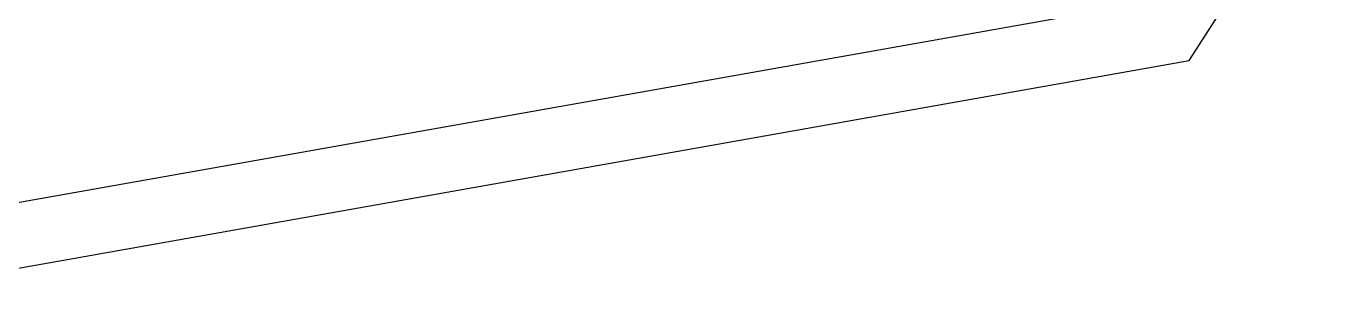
# Model space of a CAD drawing. Header units: millimetres. Extents: x 0 to 8967983, y -224399 to 13801.
# Drawn here: x 71379.33 to 71406.33, y -193471.37 to -193465.54 of the extents above; entities that cross this region are included whole.
import ezdxf

# ---------------------------------------------------------------- set-up
doc = ezdxf.new("R2010")
doc.units = ezdxf.units.MM
doc.header["$LTSCALE"] = 10
doc.layers.add('Архитектура', color=251, linetype='Continuous')

msp = doc.modelspace()

# ---------------------------------------------------------------- linework, layer by layer
at = {"layer": 'Архитектура', "lineweight": 25, "transparency": 33554684}
msp.add_lwpolyline([(71343.27, -193476.911), (71403.395, -193466.255), (71404.559, -193464.439), (71402.197, -193451.113), (71401.435, -193451.001), (71400.307, -193454.42), (71400.576, -193455.239), (71401.869, -193456.248), (71402.827, -193461.65), (71402.509, -193461.954), (71400.108, -193462.38), (71399.932, -193462.782), (71400.06, -193463.503), (71400.342, -193463.7), (71402.743, -193463.275), (71403.167, -193463.571), (71403.359, -193464.652), (71403.041, -193464.956), (71343.156, -193475.569)], dxfattribs=at)
msp.add_lwpolyline([(71343.27, -193476.911), (71403.395, -193466.255), (71404.559, -193464.439), (71402.197, -193451.113), (71401.435, -193451.001), (71400.307, -193454.42), (71400.576, -193455.239), (71401.869, -193456.248), (71402.827, -193461.65), (71402.509, -193461.954), (71400.108, -193462.38), (71399.932, -193462.782), (71400.06, -193463.503), (71400.342, -193463.7), (71402.743, -193463.275), (71403.167, -193463.571), (71403.359, -193464.652), (71403.041, -193464.956), (71343.156, -193475.569)], dxfattribs=at)
msp.add_lwpolyline([(71343.27, -193476.911), (71403.395, -193466.255), (71404.559, -193464.439), (71402.197, -193451.113), (71401.435, -193451.001), (71400.307, -193454.42), (71400.576, -193455.239), (71401.869, -193456.248), (71402.827, -193461.65), (71402.509, -193461.954), (71400.108, -193462.38), (71399.932, -193462.782), (71400.06, -193463.503), (71400.342, -193463.7), (71402.743, -193463.275), (71403.167, -193463.571), (71403.359, -193464.652), (71403.041, -193464.956), (71343.156, -193475.569)], dxfattribs=at)
msp.add_lwpolyline([(71343.27, -193476.911), (71403.395, -193466.255), (71404.559, -193464.439), (71402.197, -193451.113), (71401.435, -193451.001), (71400.307, -193454.42), (71400.576, -193455.239), (71401.869, -193456.248), (71402.827, -193461.65), (71402.509, -193461.954), (71400.108, -193462.38), (71399.932, -193462.782), (71400.06, -193463.503), (71400.342, -193463.7), (71402.743, -193463.275), (71403.167, -193463.571), (71403.359, -193464.652), (71403.041, -193464.956), (71343.156, -193475.569)], dxfattribs=at)
msp.add_lwpolyline([(71343.27, -193476.911), (71403.395, -193466.255), (71404.559, -193464.439), (71402.197, -193451.113), (71401.435, -193451.001), (71400.307, -193454.42), (71400.576, -193455.239), (71401.869, -193456.248), (71402.827, -193461.65), (71402.509, -193461.954), (71400.108, -193462.38), (71399.932, -193462.782), (71400.06, -193463.503), (71400.342, -193463.7), (71402.743, -193463.275), (71403.167, -193463.571), (71403.359, -193464.652), (71403.041, -193464.956), (71343.156, -193475.569)], dxfattribs=at)
msp.add_lwpolyline([(71343.27, -193476.911), (71403.395, -193466.255), (71404.559, -193464.439), (71402.197, -193451.113), (71401.435, -193451.001), (71400.307, -193454.42), (71400.576, -193455.239), (71401.869, -193456.248), (71402.827, -193461.65), (71402.509, -193461.954), (71400.108, -193462.38), (71399.932, -193462.782), (71400.06, -193463.503), (71400.342, -193463.7), (71402.743, -193463.275), (71403.167, -193463.571), (71403.359, -193464.652), (71403.041, -193464.956), (71343.156, -193475.569)], dxfattribs=at)
msp.add_lwpolyline([(71343.27, -193476.911), (71403.395, -193466.255), (71404.559, -193464.439), (71402.197, -193451.113), (71401.435, -193451.001), (71400.307, -193454.42), (71400.576, -193455.239), (71401.869, -193456.248), (71402.827, -193461.65), (71402.509, -193461.954), (71400.108, -193462.38), (71399.932, -193462.782), (71400.06, -193463.503), (71400.342, -193463.7), (71402.743, -193463.275), (71403.167, -193463.571), (71403.359, -193464.652), (71403.041, -193464.956), (71343.156, -193475.569)], dxfattribs=at)
msp.add_lwpolyline([(71343.27, -193476.911), (71403.395, -193466.255), (71404.559, -193464.439), (71402.197, -193451.113), (71401.435, -193451.001), (71400.307, -193454.42), (71400.576, -193455.239), (71401.869, -193456.248), (71402.827, -193461.65), (71402.509, -193461.954), (71400.108, -193462.38), (71399.932, -193462.782), (71400.06, -193463.503), (71400.342, -193463.7), (71402.743, -193463.275), (71403.167, -193463.571), (71403.359, -193464.652), (71403.041, -193464.956), (71343.156, -193475.569)], dxfattribs=at)
msp.add_lwpolyline([(71343.27, -193476.911), (71403.395, -193466.255), (71404.559, -193464.439), (71402.197, -193451.113), (71401.435, -193451.001), (71400.307, -193454.42), (71400.576, -193455.239), (71401.869, -193456.248), (71402.827, -193461.65), (71402.509, -193461.954), (71400.108, -193462.38), (71399.932, -193462.782), (71400.06, -193463.503), (71400.342, -193463.7), (71402.743, -193463.275), (71403.167, -193463.571), (71403.359, -193464.652), (71403.041, -193464.956), (71343.156, -193475.569)], dxfattribs=at)
msp.add_lwpolyline([(71343.27, -193476.911), (71403.395, -193466.255), (71404.559, -193464.439), (71402.197, -193451.113), (71401.435, -193451.001), (71400.307, -193454.42), (71400.576, -193455.239), (71401.869, -193456.248), (71402.827, -193461.65), (71402.509, -193461.954), (71400.108, -193462.38), (71399.932, -193462.782), (71400.06, -193463.503), (71400.342, -193463.7), (71402.743, -193463.275), (71403.167, -193463.571), (71403.359, -193464.652), (71403.041, -193464.956), (71343.156, -193475.569)], dxfattribs=at)
msp.add_lwpolyline([(71343.27, -193476.911), (71403.395, -193466.255), (71404.559, -193464.439), (71402.197, -193451.113), (71401.435, -193451.001), (71400.307, -193454.42), (71400.576, -193455.239), (71401.869, -193456.248), (71402.827, -193461.65), (71402.509, -193461.954), (71400.108, -193462.38), (71399.932, -193462.782), (71400.06, -193463.503), (71400.342, -193463.7), (71402.743, -193463.275), (71403.167, -193463.571), (71403.359, -193464.652), (71403.041, -193464.956), (71343.156, -193475.569)], dxfattribs=at)
msp.add_lwpolyline([(71343.27, -193476.911), (71403.395, -193466.255), (71404.559, -193464.439), (71402.197, -193451.113), (71401.435, -193451.001), (71400.307, -193454.42), (71400.576, -193455.239), (71401.869, -193456.248), (71402.827, -193461.65), (71402.509, -193461.954), (71400.108, -193462.38), (71399.932, -193462.782), (71400.06, -193463.503), (71400.342, -193463.7), (71402.743, -193463.275), (71403.167, -193463.571), (71403.359, -193464.652), (71403.041, -193464.956), (71343.156, -193475.569)], dxfattribs=at)
msp.add_lwpolyline([(71343.27, -193476.911), (71403.395, -193466.255), (71404.559, -193464.439), (71402.197, -193451.113), (71401.435, -193451.001), (71400.307, -193454.42), (71400.576, -193455.239), (71401.869, -193456.248), (71402.827, -193461.65), (71402.509, -193461.954), (71400.108, -193462.38), (71399.932, -193462.782), (71400.06, -193463.503), (71400.342, -193463.7), (71402.743, -193463.275), (71403.167, -193463.571), (71403.359, -193464.652), (71403.041, -193464.956), (71343.156, -193475.569)], dxfattribs=at)
msp.add_lwpolyline([(71343.27, -193476.911), (71403.395, -193466.255), (71404.559, -193464.439), (71402.197, -193451.113), (71401.435, -193451.001), (71400.307, -193454.42), (71400.576, -193455.239), (71401.869, -193456.248), (71402.827, -193461.65), (71402.509, -193461.954), (71400.108, -193462.38), (71399.932, -193462.782), (71400.06, -193463.503), (71400.342, -193463.7), (71402.743, -193463.275), (71403.167, -193463.571), (71403.359, -193464.652), (71403.041, -193464.956), (71343.156, -193475.569)], dxfattribs=at)
msp.add_lwpolyline([(71343.27, -193476.911), (71403.395, -193466.255), (71404.559, -193464.439), (71402.197, -193451.113), (71401.435, -193451.001), (71400.307, -193454.42), (71400.576, -193455.239), (71401.869, -193456.248), (71402.827, -193461.65), (71402.509, -193461.954), (71400.108, -193462.38), (71399.932, -193462.782), (71400.06, -193463.503), (71400.342, -193463.7), (71402.743, -193463.275), (71403.167, -193463.571), (71403.359, -193464.652), (71403.041, -193464.956), (71343.156, -193475.569)], dxfattribs=at)
msp.add_lwpolyline([(71343.27, -193476.911), (71403.395, -193466.255), (71404.559, -193464.439), (71402.197, -193451.113), (71401.435, -193451.001), (71400.307, -193454.42), (71400.576, -193455.239), (71401.869, -193456.248), (71402.827, -193461.65), (71402.509, -193461.954), (71400.108, -193462.38), (71399.932, -193462.782), (71400.06, -193463.503), (71400.342, -193463.7), (71402.743, -193463.275), (71403.167, -193463.571), (71403.359, -193464.652), (71403.041, -193464.956), (71343.156, -193475.569)], dxfattribs=at)
msp.add_lwpolyline([(71343.27, -193476.911), (71403.395, -193466.255), (71404.559, -193464.439), (71402.197, -193451.113), (71401.435, -193451.001), (71400.307, -193454.42), (71400.576, -193455.239), (71401.869, -193456.248), (71402.827, -193461.65), (71402.509, -193461.954), (71400.108, -193462.38), (71399.932, -193462.782), (71400.06, -193463.503), (71400.342, -193463.7), (71402.743, -193463.275), (71403.167, -193463.571), (71403.359, -193464.652), (71403.041, -193464.956), (71343.156, -193475.569)], dxfattribs=at)
msp.add_lwpolyline([(71343.27, -193476.911), (71403.395, -193466.255), (71404.559, -193464.439), (71402.197, -193451.113), (71401.435, -193451.001), (71400.307, -193454.42), (71400.576, -193455.239), (71401.869, -193456.248), (71402.827, -193461.65), (71402.509, -193461.954), (71400.108, -193462.38), (71399.932, -193462.782), (71400.06, -193463.503), (71400.342, -193463.7), (71402.743, -193463.275), (71403.167, -193463.571), (71403.359, -193464.652), (71403.041, -193464.956), (71343.156, -193475.569)], dxfattribs=at)
msp.add_lwpolyline([(71343.27, -193476.911), (71403.395, -193466.255), (71404.559, -193464.439), (71402.197, -193451.113), (71401.435, -193451.001), (71400.307, -193454.42), (71400.576, -193455.239), (71401.869, -193456.248), (71402.827, -193461.65), (71402.509, -193461.954), (71400.108, -193462.38), (71399.932, -193462.782), (71400.06, -193463.503), (71400.342, -193463.7), (71402.743, -193463.275), (71403.167, -193463.571), (71403.359, -193464.652), (71403.041, -193464.956), (71343.156, -193475.569)], dxfattribs=at)
msp.add_lwpolyline([(71343.27, -193476.911), (71403.395, -193466.255), (71404.559, -193464.439), (71402.197, -193451.113), (71401.435, -193451.001), (71400.307, -193454.42), (71400.576, -193455.239), (71401.869, -193456.248), (71402.827, -193461.65), (71402.509, -193461.954), (71400.108, -193462.38), (71399.932, -193462.782), (71400.06, -193463.503), (71400.342, -193463.7), (71402.743, -193463.275), (71403.167, -193463.571), (71403.359, -193464.652), (71403.041, -193464.956), (71343.156, -193475.569)], dxfattribs=at)
msp.add_lwpolyline([(71343.27, -193476.911), (71403.395, -193466.255), (71404.559, -193464.439), (71402.197, -193451.113), (71401.435, -193451.001), (71400.307, -193454.42), (71400.576, -193455.239), (71401.869, -193456.248), (71402.827, -193461.65), (71402.509, -193461.954), (71400.108, -193462.38), (71399.932, -193462.782), (71400.06, -193463.503), (71400.342, -193463.7), (71402.743, -193463.275), (71403.167, -193463.571), (71403.359, -193464.652), (71403.041, -193464.956), (71343.156, -193475.569)], dxfattribs=at)
msp.add_lwpolyline([(71343.27, -193476.911), (71403.395, -193466.255), (71404.559, -193464.439), (71402.197, -193451.113), (71401.435, -193451.001), (71400.307, -193454.42), (71400.576, -193455.239), (71401.869, -193456.248), (71402.827, -193461.65), (71402.509, -193461.954), (71400.108, -193462.38), (71399.932, -193462.782), (71400.06, -193463.503), (71400.342, -193463.7), (71402.743, -193463.275), (71403.167, -193463.571), (71403.359, -193464.652), (71403.041, -193464.956), (71343.156, -193475.569)], dxfattribs=at)
msp.add_lwpolyline([(71343.27, -193476.911), (71403.395, -193466.255), (71404.559, -193464.439), (71402.197, -193451.113), (71401.435, -193451.001), (71400.307, -193454.42), (71400.576, -193455.239), (71401.869, -193456.248), (71402.827, -193461.65), (71402.509, -193461.954), (71400.108, -193462.38), (71399.932, -193462.782), (71400.06, -193463.503), (71400.342, -193463.7), (71402.743, -193463.275), (71403.167, -193463.571), (71403.359, -193464.652), (71403.041, -193464.956), (71343.156, -193475.569)], dxfattribs=at)
msp.add_lwpolyline([(71343.27, -193476.911), (71403.395, -193466.255), (71404.559, -193464.439), (71402.197, -193451.113), (71401.435, -193451.001), (71400.307, -193454.42), (71400.576, -193455.239), (71401.869, -193456.248), (71402.827, -193461.65), (71402.509, -193461.954), (71400.108, -193462.38), (71399.932, -193462.782), (71400.06, -193463.503), (71400.342, -193463.7), (71402.743, -193463.275), (71403.167, -193463.571), (71403.359, -193464.652), (71403.041, -193464.956), (71343.156, -193475.569)], dxfattribs=at)
msp.add_lwpolyline([(71343.27, -193476.911), (71403.395, -193466.255), (71404.559, -193464.439), (71402.197, -193451.113), (71401.435, -193451.001), (71400.307, -193454.42), (71400.576, -193455.239), (71401.869, -193456.248), (71402.827, -193461.65), (71402.509, -193461.954), (71400.108, -193462.38), (71399.932, -193462.782), (71400.06, -193463.503), (71400.342, -193463.7), (71402.743, -193463.275), (71403.167, -193463.571), (71403.359, -193464.652), (71403.041, -193464.956), (71343.156, -193475.569)], dxfattribs=at)
msp.add_lwpolyline([(71343.27, -193476.911), (71403.395, -193466.255), (71404.559, -193464.439), (71402.197, -193451.113), (71401.435, -193451.001), (71400.307, -193454.42), (71400.576, -193455.239), (71401.869, -193456.248), (71402.827, -193461.65), (71402.509, -193461.954), (71400.108, -193462.38), (71399.932, -193462.782), (71400.06, -193463.503), (71400.342, -193463.7), (71402.743, -193463.275), (71403.167, -193463.571), (71403.359, -193464.652), (71403.041, -193464.956), (71343.156, -193475.569)], dxfattribs=at)
msp.add_lwpolyline([(71343.27, -193476.911), (71403.395, -193466.255), (71404.559, -193464.439), (71402.197, -193451.113), (71401.435, -193451.001), (71400.307, -193454.42), (71400.576, -193455.239), (71401.869, -193456.248), (71402.827, -193461.65), (71402.509, -193461.954), (71400.108, -193462.38), (71399.932, -193462.782), (71400.06, -193463.503), (71400.342, -193463.7), (71402.743, -193463.275), (71403.167, -193463.571), (71403.359, -193464.652), (71403.041, -193464.956), (71343.156, -193475.569)], dxfattribs=at)
msp.add_lwpolyline([(71343.27, -193476.911), (71403.395, -193466.255), (71404.559, -193464.439), (71402.197, -193451.113), (71401.435, -193451.001), (71400.307, -193454.42), (71400.576, -193455.239), (71401.869, -193456.248), (71402.827, -193461.65), (71402.509, -193461.954), (71400.108, -193462.38), (71399.932, -193462.782), (71400.06, -193463.503), (71400.342, -193463.7), (71402.743, -193463.275), (71403.167, -193463.571), (71403.359, -193464.652), (71403.041, -193464.956), (71343.156, -193475.569)], dxfattribs=at)
msp.add_lwpolyline([(71343.27, -193476.911), (71403.395, -193466.255), (71404.559, -193464.439), (71402.197, -193451.113), (71401.435, -193451.001), (71400.307, -193454.42), (71400.576, -193455.239), (71401.869, -193456.248), (71402.827, -193461.65), (71402.509, -193461.954), (71400.108, -193462.38), (71399.932, -193462.782), (71400.06, -193463.503), (71400.342, -193463.7), (71402.743, -193463.275), (71403.167, -193463.571), (71403.359, -193464.652), (71403.041, -193464.956), (71343.156, -193475.569)], dxfattribs=at)
msp.add_lwpolyline([(71343.27, -193476.911), (71403.395, -193466.255), (71404.559, -193464.439), (71402.197, -193451.113), (71401.435, -193451.001), (71400.307, -193454.42), (71400.576, -193455.239), (71401.869, -193456.248), (71402.827, -193461.65), (71402.509, -193461.954), (71400.108, -193462.38), (71399.932, -193462.782), (71400.06, -193463.503), (71400.342, -193463.7), (71402.743, -193463.275), (71403.167, -193463.571), (71403.359, -193464.652), (71403.041, -193464.956), (71343.156, -193475.569)], dxfattribs=at)
msp.add_lwpolyline([(71343.27, -193476.911), (71403.395, -193466.255), (71404.559, -193464.439), (71402.197, -193451.113), (71401.435, -193451.001), (71400.307, -193454.42), (71400.576, -193455.239), (71401.869, -193456.248), (71402.827, -193461.65), (71402.509, -193461.954), (71400.108, -193462.38), (71399.932, -193462.782), (71400.06, -193463.503), (71400.342, -193463.7), (71402.743, -193463.275), (71403.167, -193463.571), (71403.359, -193464.652), (71403.041, -193464.956), (71343.156, -193475.569)], dxfattribs=at)
msp.add_lwpolyline([(71343.27, -193476.911), (71403.395, -193466.255), (71404.559, -193464.439), (71402.197, -193451.113), (71401.435, -193451.001), (71400.307, -193454.42), (71400.576, -193455.239), (71401.869, -193456.248), (71402.827, -193461.65), (71402.509, -193461.954), (71400.108, -193462.38), (71399.932, -193462.782), (71400.06, -193463.503), (71400.342, -193463.7), (71402.743, -193463.275), (71403.167, -193463.571), (71403.359, -193464.652), (71403.041, -193464.956), (71343.156, -193475.569)], dxfattribs=at)
msp.add_lwpolyline([(71343.27, -193476.911), (71403.395, -193466.255), (71404.559, -193464.439), (71402.197, -193451.113), (71401.435, -193451.001), (71400.307, -193454.42), (71400.576, -193455.239), (71401.869, -193456.248), (71402.827, -193461.65), (71402.509, -193461.954), (71400.108, -193462.38), (71399.932, -193462.782), (71400.06, -193463.503), (71400.342, -193463.7), (71402.743, -193463.275), (71403.167, -193463.571), (71403.359, -193464.652), (71403.041, -193464.956), (71343.156, -193475.569)], dxfattribs=at)
msp.add_lwpolyline([(71343.27, -193476.911), (71403.395, -193466.255), (71404.559, -193464.439), (71402.197, -193451.113), (71401.435, -193451.001), (71400.307, -193454.42), (71400.576, -193455.239), (71401.869, -193456.248), (71402.827, -193461.65), (71402.509, -193461.954), (71400.108, -193462.38), (71399.932, -193462.782), (71400.06, -193463.503), (71400.342, -193463.7), (71402.743, -193463.275), (71403.167, -193463.571), (71403.359, -193464.652), (71403.041, -193464.956), (71343.156, -193475.569)], dxfattribs=at)
msp.add_lwpolyline([(71343.27, -193476.911), (71403.395, -193466.255), (71404.559, -193464.439), (71402.197, -193451.113), (71401.435, -193451.001), (71400.307, -193454.42), (71400.576, -193455.239), (71401.869, -193456.248), (71402.827, -193461.65), (71402.509, -193461.954), (71400.108, -193462.38), (71399.932, -193462.782), (71400.06, -193463.503), (71400.342, -193463.7), (71402.743, -193463.275), (71403.167, -193463.571), (71403.359, -193464.652), (71403.041, -193464.956), (71343.156, -193475.569)], dxfattribs=at)
msp.add_lwpolyline([(71343.27, -193476.911), (71403.395, -193466.255), (71404.559, -193464.439), (71402.197, -193451.113), (71401.435, -193451.001), (71400.307, -193454.42), (71400.576, -193455.239), (71401.869, -193456.248), (71402.827, -193461.65), (71402.509, -193461.954), (71400.108, -193462.38), (71399.932, -193462.782), (71400.06, -193463.503), (71400.342, -193463.7), (71402.743, -193463.275), (71403.167, -193463.571), (71403.359, -193464.652), (71403.041, -193464.956), (71343.156, -193475.569)], dxfattribs=at)
msp.add_lwpolyline([(71343.27, -193476.911), (71403.395, -193466.255), (71404.559, -193464.439), (71402.197, -193451.113), (71401.435, -193451.001), (71400.307, -193454.42), (71400.576, -193455.239), (71401.869, -193456.248), (71402.827, -193461.65), (71402.509, -193461.954), (71400.108, -193462.38), (71399.932, -193462.782), (71400.06, -193463.503), (71400.342, -193463.7), (71402.743, -193463.275), (71403.167, -193463.571), (71403.359, -193464.652), (71403.041, -193464.956), (71343.156, -193475.569)], dxfattribs=at)
msp.add_lwpolyline([(71343.27, -193476.911), (71403.395, -193466.255), (71404.559, -193464.439), (71402.197, -193451.113), (71401.435, -193451.001), (71400.307, -193454.42), (71400.576, -193455.239), (71401.869, -193456.248), (71402.827, -193461.65), (71402.509, -193461.954), (71400.108, -193462.38), (71399.932, -193462.782), (71400.06, -193463.503), (71400.342, -193463.7), (71402.743, -193463.275), (71403.167, -193463.571), (71403.359, -193464.652), (71403.041, -193464.956), (71343.156, -193475.569)], dxfattribs=at)
msp.add_lwpolyline([(71343.27, -193476.911), (71403.395, -193466.255), (71404.559, -193464.439), (71402.197, -193451.113), (71401.435, -193451.001), (71400.307, -193454.42), (71400.576, -193455.239), (71401.869, -193456.248), (71402.827, -193461.65), (71402.509, -193461.954), (71400.108, -193462.38), (71399.932, -193462.782), (71400.06, -193463.503), (71400.342, -193463.7), (71402.743, -193463.275), (71403.167, -193463.571), (71403.359, -193464.652), (71403.041, -193464.956), (71343.156, -193475.569)], dxfattribs=at)
msp.add_lwpolyline([(71343.27, -193476.911), (71403.395, -193466.255), (71404.559, -193464.439), (71402.197, -193451.113), (71401.435, -193451.001), (71400.307, -193454.42), (71400.576, -193455.239), (71401.869, -193456.248), (71402.827, -193461.65), (71402.509, -193461.954), (71400.108, -193462.38), (71399.932, -193462.782), (71400.06, -193463.503), (71400.342, -193463.7), (71402.743, -193463.275), (71403.167, -193463.571), (71403.359, -193464.652), (71403.041, -193464.956), (71343.156, -193475.569)], dxfattribs=at)
msp.add_lwpolyline([(71343.27, -193476.911), (71403.395, -193466.255), (71404.559, -193464.439), (71402.197, -193451.113), (71401.435, -193451.001), (71400.307, -193454.42), (71400.576, -193455.239), (71401.869, -193456.248), (71402.827, -193461.65), (71402.509, -193461.954), (71400.108, -193462.38), (71399.932, -193462.782), (71400.06, -193463.503), (71400.342, -193463.7), (71402.743, -193463.275), (71403.167, -193463.571), (71403.359, -193464.652), (71403.041, -193464.956), (71343.156, -193475.569)], dxfattribs=at)
msp.add_lwpolyline([(71343.27, -193476.911), (71403.395, -193466.255), (71404.559, -193464.439), (71402.197, -193451.113), (71401.435, -193451.001), (71400.307, -193454.42), (71400.576, -193455.239), (71401.869, -193456.248), (71402.827, -193461.65), (71402.509, -193461.954), (71400.108, -193462.38), (71399.932, -193462.782), (71400.06, -193463.503), (71400.342, -193463.7), (71402.743, -193463.275), (71403.167, -193463.571), (71403.359, -193464.652), (71403.041, -193464.956), (71343.156, -193475.569)], dxfattribs=at)
msp.add_lwpolyline([(71343.27, -193476.911), (71403.395, -193466.255), (71404.559, -193464.439), (71402.197, -193451.113), (71401.435, -193451.001), (71400.307, -193454.42), (71400.576, -193455.239), (71401.869, -193456.248), (71402.827, -193461.65), (71402.509, -193461.954), (71400.108, -193462.38), (71399.932, -193462.782), (71400.06, -193463.503), (71400.342, -193463.7), (71402.743, -193463.275), (71403.167, -193463.571), (71403.359, -193464.652), (71403.041, -193464.956), (71343.156, -193475.569)], dxfattribs=at)
msp.add_lwpolyline([(71343.27, -193476.911), (71403.395, -193466.255), (71404.559, -193464.439), (71402.197, -193451.113), (71401.435, -193451.001), (71400.307, -193454.42), (71400.576, -193455.239), (71401.869, -193456.248), (71402.827, -193461.65), (71402.509, -193461.954), (71400.108, -193462.38), (71399.932, -193462.782), (71400.06, -193463.503), (71400.342, -193463.7), (71402.743, -193463.275), (71403.167, -193463.571), (71403.359, -193464.652), (71403.041, -193464.956), (71343.156, -193475.569)], dxfattribs=at)
msp.add_lwpolyline([(71343.27, -193476.911), (71403.395, -193466.255), (71404.559, -193464.439), (71402.197, -193451.113), (71401.435, -193451.001), (71400.307, -193454.42), (71400.576, -193455.239), (71401.869, -193456.248), (71402.827, -193461.65), (71402.509, -193461.954), (71400.108, -193462.38), (71399.932, -193462.782), (71400.06, -193463.503), (71400.342, -193463.7), (71402.743, -193463.275), (71403.167, -193463.571), (71403.359, -193464.652), (71403.041, -193464.956), (71343.156, -193475.569)], dxfattribs=at)
msp.add_lwpolyline([(71343.27, -193476.911), (71403.395, -193466.255), (71404.559, -193464.439), (71402.197, -193451.113), (71401.435, -193451.001), (71400.307, -193454.42), (71400.576, -193455.239), (71401.869, -193456.248), (71402.827, -193461.65), (71402.509, -193461.954), (71400.108, -193462.38), (71399.932, -193462.782), (71400.06, -193463.503), (71400.342, -193463.7), (71402.743, -193463.275), (71403.167, -193463.571), (71403.359, -193464.652), (71403.041, -193464.956), (71343.156, -193475.569)], dxfattribs=at)
msp.add_lwpolyline([(71343.27, -193476.911), (71403.395, -193466.255), (71404.559, -193464.439), (71402.197, -193451.113), (71401.435, -193451.001), (71400.307, -193454.42), (71400.576, -193455.239), (71401.869, -193456.248), (71402.827, -193461.65), (71402.509, -193461.954), (71400.108, -193462.38), (71399.932, -193462.782), (71400.06, -193463.503), (71400.342, -193463.7), (71402.743, -193463.275), (71403.167, -193463.571), (71403.359, -193464.652), (71403.041, -193464.956), (71343.156, -193475.569)], dxfattribs=at)
msp.add_lwpolyline([(71343.27, -193476.911), (71403.395, -193466.255), (71404.559, -193464.439), (71402.197, -193451.113), (71401.435, -193451.001), (71400.307, -193454.42), (71400.576, -193455.239), (71401.869, -193456.248), (71402.827, -193461.65), (71402.509, -193461.954), (71400.108, -193462.38), (71399.932, -193462.782), (71400.06, -193463.503), (71400.342, -193463.7), (71402.743, -193463.275), (71403.167, -193463.571), (71403.359, -193464.652), (71403.041, -193464.956), (71343.156, -193475.569)], dxfattribs=at)
msp.add_lwpolyline([(71343.27, -193476.911), (71403.395, -193466.255), (71404.559, -193464.439), (71402.197, -193451.113), (71401.435, -193451.001), (71400.307, -193454.42), (71400.576, -193455.239), (71401.869, -193456.248), (71402.827, -193461.65), (71402.509, -193461.954), (71400.108, -193462.38), (71399.932, -193462.782), (71400.06, -193463.503), (71400.342, -193463.7), (71402.743, -193463.275), (71403.167, -193463.571), (71403.359, -193464.652), (71403.041, -193464.956), (71343.156, -193475.569)], dxfattribs=at)
msp.add_lwpolyline([(71343.27, -193476.911), (71403.395, -193466.255), (71404.559, -193464.439), (71402.197, -193451.113), (71401.435, -193451.001), (71400.307, -193454.42), (71400.576, -193455.239), (71401.869, -193456.248), (71402.827, -193461.65), (71402.509, -193461.954), (71400.108, -193462.38), (71399.932, -193462.782), (71400.06, -193463.503), (71400.342, -193463.7), (71402.743, -193463.275), (71403.167, -193463.571), (71403.359, -193464.652), (71403.041, -193464.956), (71343.156, -193475.569)], dxfattribs=at)
msp.add_lwpolyline([(71343.27, -193476.911), (71403.395, -193466.255), (71404.559, -193464.439), (71402.197, -193451.113), (71401.435, -193451.001), (71400.307, -193454.42), (71400.576, -193455.239), (71401.869, -193456.248), (71402.827, -193461.65), (71402.509, -193461.954), (71400.108, -193462.38), (71399.932, -193462.782), (71400.06, -193463.503), (71400.342, -193463.7), (71402.743, -193463.275), (71403.167, -193463.571), (71403.359, -193464.652), (71403.041, -193464.956), (71343.156, -193475.569)], dxfattribs=at)
msp.add_lwpolyline([(71343.27, -193476.911), (71403.395, -193466.255), (71404.559, -193464.439), (71402.197, -193451.113), (71401.435, -193451.001), (71400.307, -193454.42), (71400.576, -193455.239), (71401.869, -193456.248), (71402.827, -193461.65), (71402.509, -193461.954), (71400.108, -193462.38), (71399.932, -193462.782), (71400.06, -193463.503), (71400.342, -193463.7), (71402.743, -193463.275), (71403.167, -193463.571), (71403.359, -193464.652), (71403.041, -193464.956), (71343.156, -193475.569)], dxfattribs=at)
msp.add_lwpolyline([(71343.27, -193476.911), (71403.395, -193466.255), (71404.559, -193464.439), (71402.197, -193451.113), (71401.435, -193451.001), (71400.307, -193454.42), (71400.576, -193455.239), (71401.869, -193456.248), (71402.827, -193461.65), (71402.509, -193461.954), (71400.108, -193462.38), (71399.932, -193462.782), (71400.06, -193463.503), (71400.342, -193463.7), (71402.743, -193463.275), (71403.167, -193463.571), (71403.359, -193464.652), (71403.041, -193464.956), (71343.156, -193475.569)], dxfattribs=at)
msp.add_lwpolyline([(71343.27, -193476.911), (71403.395, -193466.255), (71404.559, -193464.439), (71402.197, -193451.113), (71401.435, -193451.001), (71400.307, -193454.42), (71400.576, -193455.239), (71401.869, -193456.248), (71402.827, -193461.65), (71402.509, -193461.954), (71400.108, -193462.38), (71399.932, -193462.782), (71400.06, -193463.503), (71400.342, -193463.7), (71402.743, -193463.275), (71403.167, -193463.571), (71403.359, -193464.652), (71403.041, -193464.956), (71343.156, -193475.569)], dxfattribs=at)
msp.add_lwpolyline([(71343.27, -193476.911), (71403.395, -193466.255), (71404.559, -193464.439), (71402.197, -193451.113), (71401.435, -193451.001), (71400.307, -193454.42), (71400.576, -193455.239), (71401.869, -193456.248), (71402.827, -193461.65), (71402.509, -193461.954), (71400.108, -193462.38), (71399.932, -193462.782), (71400.06, -193463.503), (71400.342, -193463.7), (71402.743, -193463.275), (71403.167, -193463.571), (71403.359, -193464.652), (71403.041, -193464.956), (71343.156, -193475.569)], dxfattribs=at)
msp.add_lwpolyline([(71343.27, -193476.911), (71403.395, -193466.255), (71404.559, -193464.439), (71402.197, -193451.113), (71401.435, -193451.001), (71400.307, -193454.42), (71400.576, -193455.239), (71401.869, -193456.248), (71402.827, -193461.65), (71402.509, -193461.954), (71400.108, -193462.38), (71399.932, -193462.782), (71400.06, -193463.503), (71400.342, -193463.7), (71402.743, -193463.275), (71403.167, -193463.571), (71403.359, -193464.652), (71403.041, -193464.956), (71343.156, -193475.569)], dxfattribs=at)
msp.add_lwpolyline([(71343.27, -193476.911), (71403.395, -193466.255), (71404.559, -193464.439), (71402.197, -193451.113), (71401.435, -193451.001), (71400.307, -193454.42), (71400.576, -193455.239), (71401.869, -193456.248), (71402.827, -193461.65), (71402.509, -193461.954), (71400.108, -193462.38), (71399.932, -193462.782), (71400.06, -193463.503), (71400.342, -193463.7), (71402.743, -193463.275), (71403.167, -193463.571), (71403.359, -193464.652), (71403.041, -193464.956), (71343.156, -193475.569)], dxfattribs=at)
msp.add_lwpolyline([(71343.27, -193476.911), (71403.395, -193466.255), (71404.559, -193464.439), (71402.197, -193451.113), (71401.435, -193451.001), (71400.307, -193454.42), (71400.576, -193455.239), (71401.869, -193456.248), (71402.827, -193461.65), (71402.509, -193461.954), (71400.108, -193462.38), (71399.932, -193462.782), (71400.06, -193463.503), (71400.342, -193463.7), (71402.743, -193463.275), (71403.167, -193463.571), (71403.359, -193464.652), (71403.041, -193464.956), (71343.156, -193475.569)], dxfattribs=at)
msp.add_lwpolyline([(71343.27, -193476.911), (71403.395, -193466.255), (71404.559, -193464.439), (71402.197, -193451.113), (71401.435, -193451.001), (71400.307, -193454.42), (71400.576, -193455.239), (71401.869, -193456.248), (71402.827, -193461.65), (71402.509, -193461.954), (71400.108, -193462.38), (71399.932, -193462.782), (71400.06, -193463.503), (71400.342, -193463.7), (71402.743, -193463.275), (71403.167, -193463.571), (71403.359, -193464.652), (71403.041, -193464.956), (71343.156, -193475.569)], dxfattribs=at)
msp.add_lwpolyline([(71343.27, -193476.911), (71403.395, -193466.255), (71404.559, -193464.439), (71402.197, -193451.113), (71401.435, -193451.001), (71400.307, -193454.42), (71400.576, -193455.239), (71401.869, -193456.248), (71402.827, -193461.65), (71402.509, -193461.954), (71400.108, -193462.38), (71399.932, -193462.782), (71400.06, -193463.503), (71400.342, -193463.7), (71402.743, -193463.275), (71403.167, -193463.571), (71403.359, -193464.652), (71403.041, -193464.956), (71343.156, -193475.569)], dxfattribs=at)
msp.add_lwpolyline([(71343.27, -193476.911), (71403.395, -193466.255), (71404.559, -193464.439), (71402.197, -193451.113), (71401.435, -193451.001), (71400.307, -193454.42), (71400.576, -193455.239), (71401.869, -193456.248), (71402.827, -193461.65), (71402.509, -193461.954), (71400.108, -193462.38), (71399.932, -193462.782), (71400.06, -193463.503), (71400.342, -193463.7), (71402.743, -193463.275), (71403.167, -193463.571), (71403.359, -193464.652), (71403.041, -193464.956), (71343.156, -193475.569)], dxfattribs=at)
msp.add_lwpolyline([(71343.27, -193476.911), (71403.395, -193466.255), (71404.559, -193464.439), (71402.197, -193451.113), (71401.435, -193451.001), (71400.307, -193454.42), (71400.576, -193455.239), (71401.869, -193456.248), (71402.827, -193461.65), (71402.509, -193461.954), (71400.108, -193462.38), (71399.932, -193462.782), (71400.06, -193463.503), (71400.342, -193463.7), (71402.743, -193463.275), (71403.167, -193463.571), (71403.359, -193464.652), (71403.041, -193464.956), (71343.156, -193475.569)], dxfattribs=at)
msp.add_lwpolyline([(71343.27, -193476.911), (71403.395, -193466.255), (71404.559, -193464.439), (71402.197, -193451.113), (71401.435, -193451.001), (71400.307, -193454.42), (71400.576, -193455.239), (71401.869, -193456.248), (71402.827, -193461.65), (71402.509, -193461.954), (71400.108, -193462.38), (71399.932, -193462.782), (71400.06, -193463.503), (71400.342, -193463.7), (71402.743, -193463.275), (71403.167, -193463.571), (71403.359, -193464.652), (71403.041, -193464.956), (71343.156, -193475.569)], dxfattribs=at)
msp.add_lwpolyline([(71343.27, -193476.911), (71403.395, -193466.255), (71404.559, -193464.439), (71402.197, -193451.113), (71401.435, -193451.001), (71400.307, -193454.42), (71400.576, -193455.239), (71401.869, -193456.248), (71402.827, -193461.65), (71402.509, -193461.954), (71400.108, -193462.38), (71399.932, -193462.782), (71400.06, -193463.503), (71400.342, -193463.7), (71402.743, -193463.275), (71403.167, -193463.571), (71403.359, -193464.652), (71403.041, -193464.956), (71343.156, -193475.569)], dxfattribs=at)
msp.add_lwpolyline([(71343.27, -193476.911), (71403.395, -193466.255), (71404.559, -193464.439), (71402.197, -193451.113), (71401.435, -193451.001), (71400.307, -193454.42), (71400.576, -193455.239), (71401.869, -193456.248), (71402.827, -193461.65), (71402.509, -193461.954), (71400.108, -193462.38), (71399.932, -193462.782), (71400.06, -193463.503), (71400.342, -193463.7), (71402.743, -193463.275), (71403.167, -193463.571), (71403.359, -193464.652), (71403.041, -193464.956), (71343.156, -193475.569)], dxfattribs=at)
msp.add_lwpolyline([(71343.27, -193476.911), (71403.395, -193466.255), (71404.559, -193464.439), (71402.197, -193451.113), (71401.435, -193451.001), (71400.307, -193454.42), (71400.576, -193455.239), (71401.869, -193456.248), (71402.827, -193461.65), (71402.509, -193461.954), (71400.108, -193462.38), (71399.932, -193462.782), (71400.06, -193463.503), (71400.342, -193463.7), (71402.743, -193463.275), (71403.167, -193463.571), (71403.359, -193464.652), (71403.041, -193464.956), (71343.156, -193475.569)], dxfattribs=at)
msp.add_lwpolyline([(71343.27, -193476.911), (71403.395, -193466.255), (71404.559, -193464.439), (71402.197, -193451.113), (71401.435, -193451.001), (71400.307, -193454.42), (71400.576, -193455.239), (71401.869, -193456.248), (71402.827, -193461.65), (71402.509, -193461.954), (71400.108, -193462.38), (71399.932, -193462.782), (71400.06, -193463.503), (71400.342, -193463.7), (71402.743, -193463.275), (71403.167, -193463.571), (71403.359, -193464.652), (71403.041, -193464.956), (71343.156, -193475.569)], dxfattribs=at)
msp.add_lwpolyline([(71343.27, -193476.911), (71403.395, -193466.255), (71404.559, -193464.439), (71402.197, -193451.113), (71401.435, -193451.001), (71400.307, -193454.42), (71400.576, -193455.239), (71401.869, -193456.248), (71402.827, -193461.65), (71402.509, -193461.954), (71400.108, -193462.38), (71399.932, -193462.782), (71400.06, -193463.503), (71400.342, -193463.7), (71402.743, -193463.275), (71403.167, -193463.571), (71403.359, -193464.652), (71403.041, -193464.956), (71343.156, -193475.569)], dxfattribs=at)
msp.add_lwpolyline([(71343.27, -193476.911), (71403.395, -193466.255), (71404.559, -193464.439), (71402.197, -193451.113), (71401.435, -193451.001), (71400.307, -193454.42), (71400.576, -193455.239), (71401.869, -193456.248), (71402.827, -193461.65), (71402.509, -193461.954), (71400.108, -193462.38), (71399.932, -193462.782), (71400.06, -193463.503), (71400.342, -193463.7), (71402.743, -193463.275), (71403.167, -193463.571), (71403.359, -193464.652), (71403.041, -193464.956), (71343.156, -193475.569)], dxfattribs=at)
msp.add_lwpolyline([(71343.27, -193476.911), (71403.395, -193466.255), (71404.559, -193464.439), (71402.197, -193451.113), (71401.435, -193451.001), (71400.307, -193454.42), (71400.576, -193455.239), (71401.869, -193456.248), (71402.827, -193461.65), (71402.509, -193461.954), (71400.108, -193462.38), (71399.932, -193462.782), (71400.06, -193463.503), (71400.342, -193463.7), (71402.743, -193463.275), (71403.167, -193463.571), (71403.359, -193464.652), (71403.041, -193464.956), (71343.156, -193475.569)], dxfattribs=at)
msp.add_lwpolyline([(71343.27, -193476.911), (71403.395, -193466.255), (71404.559, -193464.439), (71402.197, -193451.113), (71401.435, -193451.001), (71400.307, -193454.42), (71400.576, -193455.239), (71401.869, -193456.248), (71402.827, -193461.65), (71402.509, -193461.954), (71400.108, -193462.38), (71399.932, -193462.782), (71400.06, -193463.503), (71400.342, -193463.7), (71402.743, -193463.275), (71403.167, -193463.571), (71403.359, -193464.652), (71403.041, -193464.956), (71343.156, -193475.569)], dxfattribs=at)
msp.add_lwpolyline([(71343.27, -193476.911), (71403.395, -193466.255), (71404.559, -193464.439), (71402.197, -193451.113), (71401.435, -193451.001), (71400.307, -193454.42), (71400.576, -193455.239), (71401.869, -193456.248), (71402.827, -193461.65), (71402.509, -193461.954), (71400.108, -193462.38), (71399.932, -193462.782), (71400.06, -193463.503), (71400.342, -193463.7), (71402.743, -193463.275), (71403.167, -193463.571), (71403.359, -193464.652), (71403.041, -193464.956), (71343.156, -193475.569)], dxfattribs=at)
msp.add_lwpolyline([(71343.27, -193476.911), (71403.395, -193466.255), (71404.559, -193464.439), (71402.197, -193451.113), (71401.435, -193451.001), (71400.307, -193454.42), (71400.576, -193455.239), (71401.869, -193456.248), (71402.827, -193461.65), (71402.509, -193461.954), (71400.108, -193462.38), (71399.932, -193462.782), (71400.06, -193463.503), (71400.342, -193463.7), (71402.743, -193463.275), (71403.167, -193463.571), (71403.359, -193464.652), (71403.041, -193464.956), (71343.156, -193475.569)], dxfattribs=at)
msp.add_lwpolyline([(71343.27, -193476.911), (71403.395, -193466.255), (71404.559, -193464.439), (71402.197, -193451.113), (71401.435, -193451.001), (71400.307, -193454.42), (71400.576, -193455.239), (71401.869, -193456.248), (71402.827, -193461.65), (71402.509, -193461.954), (71400.108, -193462.38), (71399.932, -193462.782), (71400.06, -193463.503), (71400.342, -193463.7), (71402.743, -193463.275), (71403.167, -193463.571), (71403.359, -193464.652), (71403.041, -193464.956), (71343.156, -193475.569)], dxfattribs=at)
msp.add_lwpolyline([(71343.27, -193476.911), (71403.395, -193466.255), (71404.559, -193464.439), (71402.197, -193451.113), (71401.435, -193451.001), (71400.307, -193454.42), (71400.576, -193455.239), (71401.869, -193456.248), (71402.827, -193461.65), (71402.509, -193461.954), (71400.108, -193462.38), (71399.932, -193462.782), (71400.06, -193463.503), (71400.342, -193463.7), (71402.743, -193463.275), (71403.167, -193463.571), (71403.359, -193464.652), (71403.041, -193464.956), (71343.156, -193475.569)], dxfattribs=at)
msp.add_lwpolyline([(71343.27, -193476.911), (71403.395, -193466.255), (71404.559, -193464.439), (71402.197, -193451.113), (71401.435, -193451.001), (71400.307, -193454.42), (71400.576, -193455.239), (71401.869, -193456.248), (71402.827, -193461.65), (71402.509, -193461.954), (71400.108, -193462.38), (71399.932, -193462.782), (71400.06, -193463.503), (71400.342, -193463.7), (71402.743, -193463.275), (71403.167, -193463.571), (71403.359, -193464.652), (71403.041, -193464.956), (71343.156, -193475.569)], dxfattribs=at)
msp.add_lwpolyline([(71343.27, -193476.911), (71403.395, -193466.255), (71404.559, -193464.439), (71402.197, -193451.113), (71401.435, -193451.001), (71400.307, -193454.42), (71400.576, -193455.239), (71401.869, -193456.248), (71402.827, -193461.65), (71402.509, -193461.954), (71400.108, -193462.38), (71399.932, -193462.782), (71400.06, -193463.503), (71400.342, -193463.7), (71402.743, -193463.275), (71403.167, -193463.571), (71403.359, -193464.652), (71403.041, -193464.956), (71343.156, -193475.569)], dxfattribs=at)
msp.add_lwpolyline([(71343.27, -193476.911), (71403.395, -193466.255), (71404.559, -193464.439), (71402.197, -193451.113), (71401.435, -193451.001), (71400.307, -193454.42), (71400.576, -193455.239), (71401.869, -193456.248), (71402.827, -193461.65), (71402.509, -193461.954), (71400.108, -193462.38), (71399.932, -193462.782), (71400.06, -193463.503), (71400.342, -193463.7), (71402.743, -193463.275), (71403.167, -193463.571), (71403.359, -193464.652), (71403.041, -193464.956), (71343.156, -193475.569)], dxfattribs=at)
msp.add_lwpolyline([(71343.27, -193476.911), (71403.395, -193466.255), (71404.559, -193464.439), (71402.197, -193451.113), (71401.435, -193451.001), (71400.307, -193454.42), (71400.576, -193455.239), (71401.869, -193456.248), (71402.827, -193461.65), (71402.509, -193461.954), (71400.108, -193462.38), (71399.932, -193462.782), (71400.06, -193463.503), (71400.342, -193463.7), (71402.743, -193463.275), (71403.167, -193463.571), (71403.359, -193464.652), (71403.041, -193464.956), (71343.156, -193475.569)], dxfattribs=at)
msp.add_lwpolyline([(71343.27, -193476.911), (71403.395, -193466.255), (71404.559, -193464.439), (71402.197, -193451.113), (71401.435, -193451.001), (71400.307, -193454.42), (71400.576, -193455.239), (71401.869, -193456.248), (71402.827, -193461.65), (71402.509, -193461.954), (71400.108, -193462.38), (71399.932, -193462.782), (71400.06, -193463.503), (71400.342, -193463.7), (71402.743, -193463.275), (71403.167, -193463.571), (71403.359, -193464.652), (71403.041, -193464.956), (71343.156, -193475.569)], dxfattribs=at)
msp.add_lwpolyline([(71343.27, -193476.911), (71403.395, -193466.255), (71404.559, -193464.439), (71402.197, -193451.113), (71401.435, -193451.001), (71400.307, -193454.42), (71400.576, -193455.239), (71401.869, -193456.248), (71402.827, -193461.65), (71402.509, -193461.954), (71400.108, -193462.38), (71399.932, -193462.782), (71400.06, -193463.503), (71400.342, -193463.7), (71402.743, -193463.275), (71403.167, -193463.571), (71403.359, -193464.652), (71403.041, -193464.956), (71343.156, -193475.569)], dxfattribs=at)
msp.add_lwpolyline([(71343.27, -193476.911), (71403.395, -193466.255), (71404.559, -193464.439), (71402.197, -193451.113), (71401.435, -193451.001), (71400.307, -193454.42), (71400.576, -193455.239), (71401.869, -193456.248), (71402.827, -193461.65), (71402.509, -193461.954), (71400.108, -193462.38), (71399.932, -193462.782), (71400.06, -193463.503), (71400.342, -193463.7), (71402.743, -193463.275), (71403.167, -193463.571), (71403.359, -193464.652), (71403.041, -193464.956), (71343.156, -193475.569)], dxfattribs=at)
msp.add_lwpolyline([(71343.27, -193476.911), (71403.395, -193466.255), (71404.559, -193464.439), (71402.197, -193451.113), (71401.435, -193451.001), (71400.307, -193454.42), (71400.576, -193455.239), (71401.869, -193456.248), (71402.827, -193461.65), (71402.509, -193461.954), (71400.108, -193462.38), (71399.932, -193462.782), (71400.06, -193463.503), (71400.342, -193463.7), (71402.743, -193463.275), (71403.167, -193463.571), (71403.359, -193464.652), (71403.041, -193464.956), (71343.156, -193475.569)], dxfattribs=at)
msp.add_lwpolyline([(71343.27, -193476.911), (71403.395, -193466.255), (71404.559, -193464.439), (71402.197, -193451.113), (71401.435, -193451.001), (71400.307, -193454.42), (71400.576, -193455.239), (71401.869, -193456.248), (71402.827, -193461.65), (71402.509, -193461.954), (71400.108, -193462.38), (71399.932, -193462.782), (71400.06, -193463.503), (71400.342, -193463.7), (71402.743, -193463.275), (71403.167, -193463.571), (71403.359, -193464.652), (71403.041, -193464.956), (71343.156, -193475.569)], dxfattribs=at)
msp.add_lwpolyline([(71343.27, -193476.911), (71403.395, -193466.255), (71404.559, -193464.439), (71402.197, -193451.113), (71401.435, -193451.001), (71400.307, -193454.42), (71400.576, -193455.239), (71401.869, -193456.248), (71402.827, -193461.65), (71402.509, -193461.954), (71400.108, -193462.38), (71399.932, -193462.782), (71400.06, -193463.503), (71400.342, -193463.7), (71402.743, -193463.275), (71403.167, -193463.571), (71403.359, -193464.652), (71403.041, -193464.956), (71343.156, -193475.569)], dxfattribs=at)
msp.add_lwpolyline([(71343.27, -193476.911), (71403.395, -193466.255), (71404.559, -193464.439), (71402.197, -193451.113), (71401.435, -193451.001), (71400.307, -193454.42), (71400.576, -193455.239), (71401.869, -193456.248), (71402.827, -193461.65), (71402.509, -193461.954), (71400.108, -193462.38), (71399.932, -193462.782), (71400.06, -193463.503), (71400.342, -193463.7), (71402.743, -193463.275), (71403.167, -193463.571), (71403.359, -193464.652), (71403.041, -193464.956), (71343.156, -193475.569)], dxfattribs=at)
msp.add_lwpolyline([(71343.27, -193476.911), (71403.395, -193466.255), (71404.559, -193464.439), (71402.197, -193451.113), (71401.435, -193451.001), (71400.307, -193454.42), (71400.576, -193455.239), (71401.869, -193456.248), (71402.827, -193461.65), (71402.509, -193461.954), (71400.108, -193462.38), (71399.932, -193462.782), (71400.06, -193463.503), (71400.342, -193463.7), (71402.743, -193463.275), (71403.167, -193463.571), (71403.359, -193464.652), (71403.041, -193464.956), (71343.156, -193475.569)], dxfattribs=at)
msp.add_lwpolyline([(71343.27, -193476.911), (71403.395, -193466.255), (71404.559, -193464.439), (71402.197, -193451.113), (71401.435, -193451.001), (71400.307, -193454.42), (71400.576, -193455.239), (71401.869, -193456.248), (71402.827, -193461.65), (71402.509, -193461.954), (71400.108, -193462.38), (71399.932, -193462.782), (71400.06, -193463.503), (71400.342, -193463.7), (71402.743, -193463.275), (71403.167, -193463.571), (71403.359, -193464.652), (71403.041, -193464.956), (71343.156, -193475.569)], dxfattribs=at)
msp.add_lwpolyline([(71343.27, -193476.911), (71403.395, -193466.255), (71404.559, -193464.439), (71402.197, -193451.113), (71401.435, -193451.001), (71400.307, -193454.42), (71400.576, -193455.239), (71401.869, -193456.248), (71402.827, -193461.65), (71402.509, -193461.954), (71400.108, -193462.38), (71399.932, -193462.782), (71400.06, -193463.503), (71400.342, -193463.7), (71402.743, -193463.275), (71403.167, -193463.571), (71403.359, -193464.652), (71403.041, -193464.956), (71343.156, -193475.569)], dxfattribs=at)
msp.add_lwpolyline([(71343.27, -193476.911), (71403.395, -193466.255), (71404.559, -193464.439), (71402.197, -193451.113), (71401.435, -193451.001), (71400.307, -193454.42), (71400.576, -193455.239), (71401.869, -193456.248), (71402.827, -193461.65), (71402.509, -193461.954), (71400.108, -193462.38), (71399.932, -193462.782), (71400.06, -193463.503), (71400.342, -193463.7), (71402.743, -193463.275), (71403.167, -193463.571), (71403.359, -193464.652), (71403.041, -193464.956), (71343.156, -193475.569)], dxfattribs=at)
msp.add_lwpolyline([(71343.27, -193476.911), (71403.395, -193466.255), (71404.559, -193464.439), (71402.197, -193451.113), (71401.435, -193451.001), (71400.307, -193454.42), (71400.576, -193455.239), (71401.869, -193456.248), (71402.827, -193461.65), (71402.509, -193461.954), (71400.108, -193462.38), (71399.932, -193462.782), (71400.06, -193463.503), (71400.342, -193463.7), (71402.743, -193463.275), (71403.167, -193463.571), (71403.359, -193464.652), (71403.041, -193464.956), (71343.156, -193475.569)], dxfattribs=at)
msp.add_lwpolyline([(71343.27, -193476.911), (71403.395, -193466.255), (71404.559, -193464.439), (71402.197, -193451.113), (71401.435, -193451.001), (71400.307, -193454.42), (71400.576, -193455.239), (71401.869, -193456.248), (71402.827, -193461.65), (71402.509, -193461.954), (71400.108, -193462.38), (71399.932, -193462.782), (71400.06, -193463.503), (71400.342, -193463.7), (71402.743, -193463.275), (71403.167, -193463.571), (71403.359, -193464.652), (71403.041, -193464.956), (71343.156, -193475.569)], dxfattribs=at)
msp.add_lwpolyline([(71343.27, -193476.911), (71403.395, -193466.255), (71404.559, -193464.439), (71402.197, -193451.113), (71401.435, -193451.001), (71400.307, -193454.42), (71400.576, -193455.239), (71401.869, -193456.248), (71402.827, -193461.65), (71402.509, -193461.954), (71400.108, -193462.38), (71399.932, -193462.782), (71400.06, -193463.503), (71400.342, -193463.7), (71402.743, -193463.275), (71403.167, -193463.571), (71403.359, -193464.652), (71403.041, -193464.956), (71343.156, -193475.569)], dxfattribs=at)
msp.add_lwpolyline([(71343.27, -193476.911), (71403.395, -193466.255), (71404.559, -193464.439), (71402.197, -193451.113), (71401.435, -193451.001), (71400.307, -193454.42), (71400.576, -193455.239), (71401.869, -193456.248), (71402.827, -193461.65), (71402.509, -193461.954), (71400.108, -193462.38), (71399.932, -193462.782), (71400.06, -193463.503), (71400.342, -193463.7), (71402.743, -193463.275), (71403.167, -193463.571), (71403.359, -193464.652), (71403.041, -193464.956), (71343.156, -193475.569)], dxfattribs=at)
msp.add_lwpolyline([(71343.27, -193476.911), (71403.395, -193466.255), (71404.559, -193464.439), (71402.197, -193451.113), (71401.435, -193451.001), (71400.307, -193454.42), (71400.576, -193455.239), (71401.869, -193456.248), (71402.827, -193461.65), (71402.509, -193461.954), (71400.108, -193462.38), (71399.932, -193462.782), (71400.06, -193463.503), (71400.342, -193463.7), (71402.743, -193463.275), (71403.167, -193463.571), (71403.359, -193464.652), (71403.041, -193464.956), (71343.156, -193475.569)], dxfattribs=at)
msp.add_lwpolyline([(71343.27, -193476.911), (71403.395, -193466.255), (71404.559, -193464.439), (71402.197, -193451.113), (71401.435, -193451.001), (71400.307, -193454.42), (71400.576, -193455.239), (71401.869, -193456.248), (71402.827, -193461.65), (71402.509, -193461.954), (71400.108, -193462.38), (71399.932, -193462.782), (71400.06, -193463.503), (71400.342, -193463.7), (71402.743, -193463.275), (71403.167, -193463.571), (71403.359, -193464.652), (71403.041, -193464.956), (71343.156, -193475.569)], dxfattribs=at)
msp.add_lwpolyline([(71343.27, -193476.911), (71403.395, -193466.255), (71404.559, -193464.439), (71402.197, -193451.113), (71401.435, -193451.001), (71400.307, -193454.42), (71400.576, -193455.239), (71401.869, -193456.248), (71402.827, -193461.65), (71402.509, -193461.954), (71400.108, -193462.38), (71399.932, -193462.782), (71400.06, -193463.503), (71400.342, -193463.7), (71402.743, -193463.275), (71403.167, -193463.571), (71403.359, -193464.652), (71403.041, -193464.956), (71343.156, -193475.569)], dxfattribs=at)
msp.add_lwpolyline([(71343.27, -193476.911), (71403.395, -193466.255), (71404.559, -193464.439), (71402.197, -193451.113), (71401.435, -193451.001), (71400.307, -193454.42), (71400.576, -193455.239), (71401.869, -193456.248), (71402.827, -193461.65), (71402.509, -193461.954), (71400.108, -193462.38), (71399.932, -193462.782), (71400.06, -193463.503), (71400.342, -193463.7), (71402.743, -193463.275), (71403.167, -193463.571), (71403.359, -193464.652), (71403.041, -193464.956), (71343.156, -193475.569)], dxfattribs=at)
msp.add_lwpolyline([(71343.27, -193476.911), (71403.395, -193466.255), (71404.559, -193464.439), (71402.197, -193451.113), (71401.435, -193451.001), (71400.307, -193454.42), (71400.576, -193455.239), (71401.869, -193456.248), (71402.827, -193461.65), (71402.509, -193461.954), (71400.108, -193462.38), (71399.932, -193462.782), (71400.06, -193463.503), (71400.342, -193463.7), (71402.743, -193463.275), (71403.167, -193463.571), (71403.359, -193464.652), (71403.041, -193464.956), (71343.156, -193475.569)], dxfattribs=at)
msp.add_lwpolyline([(71343.27, -193476.911), (71403.395, -193466.255), (71404.559, -193464.439), (71402.197, -193451.113), (71401.435, -193451.001), (71400.307, -193454.42), (71400.576, -193455.239), (71401.869, -193456.248), (71402.827, -193461.65), (71402.509, -193461.954), (71400.108, -193462.38), (71399.932, -193462.782), (71400.06, -193463.503), (71400.342, -193463.7), (71402.743, -193463.275), (71403.167, -193463.571), (71403.359, -193464.652), (71403.041, -193464.956), (71343.156, -193475.569)], dxfattribs=at)
msp.add_lwpolyline([(71343.27, -193476.911), (71403.395, -193466.255), (71404.559, -193464.439), (71402.197, -193451.113), (71401.435, -193451.001), (71400.307, -193454.42), (71400.576, -193455.239), (71401.869, -193456.248), (71402.827, -193461.65), (71402.509, -193461.954), (71400.108, -193462.38), (71399.932, -193462.782), (71400.06, -193463.503), (71400.342, -193463.7), (71402.743, -193463.275), (71403.167, -193463.571), (71403.359, -193464.652), (71403.041, -193464.956), (71343.156, -193475.569)], dxfattribs=at)
msp.add_lwpolyline([(71343.27, -193476.911), (71403.395, -193466.255), (71404.559, -193464.439), (71402.197, -193451.113), (71401.435, -193451.001), (71400.307, -193454.42), (71400.576, -193455.239), (71401.869, -193456.248), (71402.827, -193461.65), (71402.509, -193461.954), (71400.108, -193462.38), (71399.932, -193462.782), (71400.06, -193463.503), (71400.342, -193463.7), (71402.743, -193463.275), (71403.167, -193463.571), (71403.359, -193464.652), (71403.041, -193464.956), (71343.156, -193475.569)], dxfattribs=at)
msp.add_lwpolyline([(71343.27, -193476.911), (71403.395, -193466.255), (71404.559, -193464.439), (71402.197, -193451.113), (71401.435, -193451.001), (71400.307, -193454.42), (71400.576, -193455.239), (71401.869, -193456.248), (71402.827, -193461.65), (71402.509, -193461.954), (71400.108, -193462.38), (71399.932, -193462.782), (71400.06, -193463.503), (71400.342, -193463.7), (71402.743, -193463.275), (71403.167, -193463.571), (71403.359, -193464.652), (71403.041, -193464.956), (71343.156, -193475.569)], dxfattribs=at)
msp.add_lwpolyline([(71343.27, -193476.911), (71403.395, -193466.255), (71404.559, -193464.439), (71402.197, -193451.113), (71401.435, -193451.001), (71400.307, -193454.42), (71400.576, -193455.239), (71401.869, -193456.248), (71402.827, -193461.65), (71402.509, -193461.954), (71400.108, -193462.38), (71399.932, -193462.782), (71400.06, -193463.503), (71400.342, -193463.7), (71402.743, -193463.275), (71403.167, -193463.571), (71403.359, -193464.652), (71403.041, -193464.956), (71343.156, -193475.569)], dxfattribs=at)
msp.add_lwpolyline([(71343.27, -193476.911), (71403.395, -193466.255), (71404.559, -193464.439), (71402.197, -193451.113), (71401.435, -193451.001), (71400.307, -193454.42), (71400.576, -193455.239), (71401.869, -193456.248), (71402.827, -193461.65), (71402.509, -193461.954), (71400.108, -193462.38), (71399.932, -193462.782), (71400.06, -193463.503), (71400.342, -193463.7), (71402.743, -193463.275), (71403.167, -193463.571), (71403.359, -193464.652), (71403.041, -193464.956), (71343.156, -193475.569)], dxfattribs=at)
msp.add_lwpolyline([(71343.27, -193476.911), (71403.395, -193466.255), (71404.559, -193464.439), (71402.197, -193451.113), (71401.435, -193451.001), (71400.307, -193454.42), (71400.576, -193455.239), (71401.869, -193456.248), (71402.827, -193461.65), (71402.509, -193461.954), (71400.108, -193462.38), (71399.932, -193462.782), (71400.06, -193463.503), (71400.342, -193463.7), (71402.743, -193463.275), (71403.167, -193463.571), (71403.359, -193464.652), (71403.041, -193464.956), (71343.156, -193475.569)], dxfattribs=at)
msp.add_lwpolyline([(71343.27, -193476.911), (71403.395, -193466.255), (71404.559, -193464.439), (71402.197, -193451.113), (71401.435, -193451.001), (71400.307, -193454.42), (71400.576, -193455.239), (71401.869, -193456.248), (71402.827, -193461.65), (71402.509, -193461.954), (71400.108, -193462.38), (71399.932, -193462.782), (71400.06, -193463.503), (71400.342, -193463.7), (71402.743, -193463.275), (71403.167, -193463.571), (71403.359, -193464.652), (71403.041, -193464.956), (71343.156, -193475.569)], dxfattribs=at)
msp.add_lwpolyline([(71343.27, -193476.911), (71403.395, -193466.255), (71404.559, -193464.439), (71402.197, -193451.113), (71401.435, -193451.001), (71400.307, -193454.42), (71400.576, -193455.239), (71401.869, -193456.248), (71402.827, -193461.65), (71402.509, -193461.954), (71400.108, -193462.38), (71399.932, -193462.782), (71400.06, -193463.503), (71400.342, -193463.7), (71402.743, -193463.275), (71403.167, -193463.571), (71403.359, -193464.652), (71403.041, -193464.956), (71343.156, -193475.569)], dxfattribs=at)
msp.add_lwpolyline([(71343.27, -193476.911), (71403.395, -193466.255), (71404.559, -193464.439), (71402.197, -193451.113), (71401.435, -193451.001), (71400.307, -193454.42), (71400.576, -193455.239), (71401.869, -193456.248), (71402.827, -193461.65), (71402.509, -193461.954), (71400.108, -193462.38), (71399.932, -193462.782), (71400.06, -193463.503), (71400.342, -193463.7), (71402.743, -193463.275), (71403.167, -193463.571), (71403.359, -193464.652), (71403.041, -193464.956), (71343.156, -193475.569)], dxfattribs=at)
msp.add_lwpolyline([(71343.27, -193476.911), (71403.395, -193466.255), (71404.559, -193464.439), (71402.197, -193451.113), (71401.435, -193451.001), (71400.307, -193454.42), (71400.576, -193455.239), (71401.869, -193456.248), (71402.827, -193461.65), (71402.509, -193461.954), (71400.108, -193462.38), (71399.932, -193462.782), (71400.06, -193463.503), (71400.342, -193463.7), (71402.743, -193463.275), (71403.167, -193463.571), (71403.359, -193464.652), (71403.041, -193464.956), (71343.156, -193475.569)], dxfattribs=at)
msp.add_lwpolyline([(71343.27, -193476.911), (71403.395, -193466.255), (71404.559, -193464.439), (71402.197, -193451.113), (71401.435, -193451.001), (71400.307, -193454.42), (71400.576, -193455.239), (71401.869, -193456.248), (71402.827, -193461.65), (71402.509, -193461.954), (71400.108, -193462.38), (71399.932, -193462.782), (71400.06, -193463.503), (71400.342, -193463.7), (71402.743, -193463.275), (71403.167, -193463.571), (71403.359, -193464.652), (71403.041, -193464.956), (71343.156, -193475.569)], dxfattribs=at)
msp.add_lwpolyline([(71343.27, -193476.911), (71403.395, -193466.255), (71404.559, -193464.439), (71402.197, -193451.113), (71401.435, -193451.001), (71400.307, -193454.42), (71400.576, -193455.239), (71401.869, -193456.248), (71402.827, -193461.65), (71402.509, -193461.954), (71400.108, -193462.38), (71399.932, -193462.782), (71400.06, -193463.503), (71400.342, -193463.7), (71402.743, -193463.275), (71403.167, -193463.571), (71403.359, -193464.652), (71403.041, -193464.956), (71343.156, -193475.569)], dxfattribs=at)
msp.add_lwpolyline([(71343.27, -193476.911), (71403.395, -193466.255), (71404.559, -193464.439), (71402.197, -193451.113), (71401.435, -193451.001), (71400.307, -193454.42), (71400.576, -193455.239), (71401.869, -193456.248), (71402.827, -193461.65), (71402.509, -193461.954), (71400.108, -193462.38), (71399.932, -193462.782), (71400.06, -193463.503), (71400.342, -193463.7), (71402.743, -193463.275), (71403.167, -193463.571), (71403.359, -193464.652), (71403.041, -193464.956), (71343.156, -193475.569)], dxfattribs=at)
msp.add_lwpolyline([(71343.27, -193476.911), (71403.395, -193466.255), (71404.559, -193464.439), (71402.197, -193451.113), (71401.435, -193451.001), (71400.307, -193454.42), (71400.576, -193455.239), (71401.869, -193456.248), (71402.827, -193461.65), (71402.509, -193461.954), (71400.108, -193462.38), (71399.932, -193462.782), (71400.06, -193463.503), (71400.342, -193463.7), (71402.743, -193463.275), (71403.167, -193463.571), (71403.359, -193464.652), (71403.041, -193464.956), (71343.156, -193475.569)], dxfattribs=at)
msp.add_lwpolyline([(71343.27, -193476.911), (71403.395, -193466.255), (71404.559, -193464.439), (71402.197, -193451.113), (71401.435, -193451.001), (71400.307, -193454.42), (71400.576, -193455.239), (71401.869, -193456.248), (71402.827, -193461.65), (71402.509, -193461.954), (71400.108, -193462.38), (71399.932, -193462.782), (71400.06, -193463.503), (71400.342, -193463.7), (71402.743, -193463.275), (71403.167, -193463.571), (71403.359, -193464.652), (71403.041, -193464.956), (71343.156, -193475.569)], dxfattribs=at)
msp.add_lwpolyline([(71343.27, -193476.911), (71403.395, -193466.255), (71404.559, -193464.439), (71402.197, -193451.113), (71401.435, -193451.001), (71400.307, -193454.42), (71400.576, -193455.239), (71401.869, -193456.248), (71402.827, -193461.65), (71402.509, -193461.954), (71400.108, -193462.38), (71399.932, -193462.782), (71400.06, -193463.503), (71400.342, -193463.7), (71402.743, -193463.275), (71403.167, -193463.571), (71403.359, -193464.652), (71403.041, -193464.956), (71343.156, -193475.569)], dxfattribs=at)
msp.add_lwpolyline([(71343.27, -193476.911), (71403.395, -193466.255), (71404.559, -193464.439), (71402.197, -193451.113), (71401.435, -193451.001), (71400.307, -193454.42), (71400.576, -193455.239), (71401.869, -193456.248), (71402.827, -193461.65), (71402.509, -193461.954), (71400.108, -193462.38), (71399.932, -193462.782), (71400.06, -193463.503), (71400.342, -193463.7), (71402.743, -193463.275), (71403.167, -193463.571), (71403.359, -193464.652), (71403.041, -193464.956), (71343.156, -193475.569)], dxfattribs=at)
msp.add_lwpolyline([(71343.27, -193476.911), (71403.395, -193466.255), (71404.559, -193464.439), (71402.197, -193451.113), (71401.435, -193451.001), (71400.307, -193454.42), (71400.576, -193455.239), (71401.869, -193456.248), (71402.827, -193461.65), (71402.509, -193461.954), (71400.108, -193462.38), (71399.932, -193462.782), (71400.06, -193463.503), (71400.342, -193463.7), (71402.743, -193463.275), (71403.167, -193463.571), (71403.359, -193464.652), (71403.041, -193464.956), (71343.156, -193475.569)], dxfattribs=at)
msp.add_lwpolyline([(71343.27, -193476.911), (71403.395, -193466.255), (71404.559, -193464.439), (71402.197, -193451.113), (71401.435, -193451.001), (71400.307, -193454.42), (71400.576, -193455.239), (71401.869, -193456.248), (71402.827, -193461.65), (71402.509, -193461.954), (71400.108, -193462.38), (71399.932, -193462.782), (71400.06, -193463.503), (71400.342, -193463.7), (71402.743, -193463.275), (71403.167, -193463.571), (71403.359, -193464.652), (71403.041, -193464.956), (71343.156, -193475.569)], dxfattribs=at)
msp.add_lwpolyline([(71343.27, -193476.911), (71403.395, -193466.255), (71404.559, -193464.439), (71402.197, -193451.113), (71401.435, -193451.001), (71400.307, -193454.42), (71400.576, -193455.239), (71401.869, -193456.248), (71402.827, -193461.65), (71402.509, -193461.954), (71400.108, -193462.38), (71399.932, -193462.782), (71400.06, -193463.503), (71400.342, -193463.7), (71402.743, -193463.275), (71403.167, -193463.571), (71403.359, -193464.652), (71403.041, -193464.956), (71343.156, -193475.569)], dxfattribs=at)
msp.add_lwpolyline([(71343.27, -193476.911), (71403.395, -193466.255), (71404.559, -193464.439), (71402.197, -193451.113), (71401.435, -193451.001), (71400.307, -193454.42), (71400.576, -193455.239), (71401.869, -193456.248), (71402.827, -193461.65), (71402.509, -193461.954), (71400.108, -193462.38), (71399.932, -193462.782), (71400.06, -193463.503), (71400.342, -193463.7), (71402.743, -193463.275), (71403.167, -193463.571), (71403.359, -193464.652), (71403.041, -193464.956), (71343.156, -193475.569)], dxfattribs=at)
msp.add_lwpolyline([(71343.27, -193476.911), (71403.395, -193466.255), (71404.559, -193464.439), (71402.197, -193451.113), (71401.435, -193451.001), (71400.307, -193454.42), (71400.576, -193455.239), (71401.869, -193456.248), (71402.827, -193461.65), (71402.509, -193461.954), (71400.108, -193462.38), (71399.932, -193462.782), (71400.06, -193463.503), (71400.342, -193463.7), (71402.743, -193463.275), (71403.167, -193463.571), (71403.359, -193464.652), (71403.041, -193464.956), (71343.156, -193475.569)], dxfattribs=at)
msp.add_lwpolyline([(71343.27, -193476.911), (71403.395, -193466.255), (71404.559, -193464.439), (71402.197, -193451.113), (71401.435, -193451.001), (71400.307, -193454.42), (71400.576, -193455.239), (71401.869, -193456.248), (71402.827, -193461.65), (71402.509, -193461.954), (71400.108, -193462.38), (71399.932, -193462.782), (71400.06, -193463.503), (71400.342, -193463.7), (71402.743, -193463.275), (71403.167, -193463.571), (71403.359, -193464.652), (71403.041, -193464.956), (71343.156, -193475.569)], dxfattribs=at)
msp.add_lwpolyline([(71343.27, -193476.911), (71403.395, -193466.255), (71404.559, -193464.439), (71402.197, -193451.113), (71401.435, -193451.001), (71400.307, -193454.42), (71400.576, -193455.239), (71401.869, -193456.248), (71402.827, -193461.65), (71402.509, -193461.954), (71400.108, -193462.38), (71399.932, -193462.782), (71400.06, -193463.503), (71400.342, -193463.7), (71402.743, -193463.275), (71403.167, -193463.571), (71403.359, -193464.652), (71403.041, -193464.956), (71343.156, -193475.569)], dxfattribs=at)
msp.add_arc((68711.014, -184296.962), 9778.655, 272.592548, 356.6353914, dxfattribs=at)

doc.saveas('drawing.dxf')
